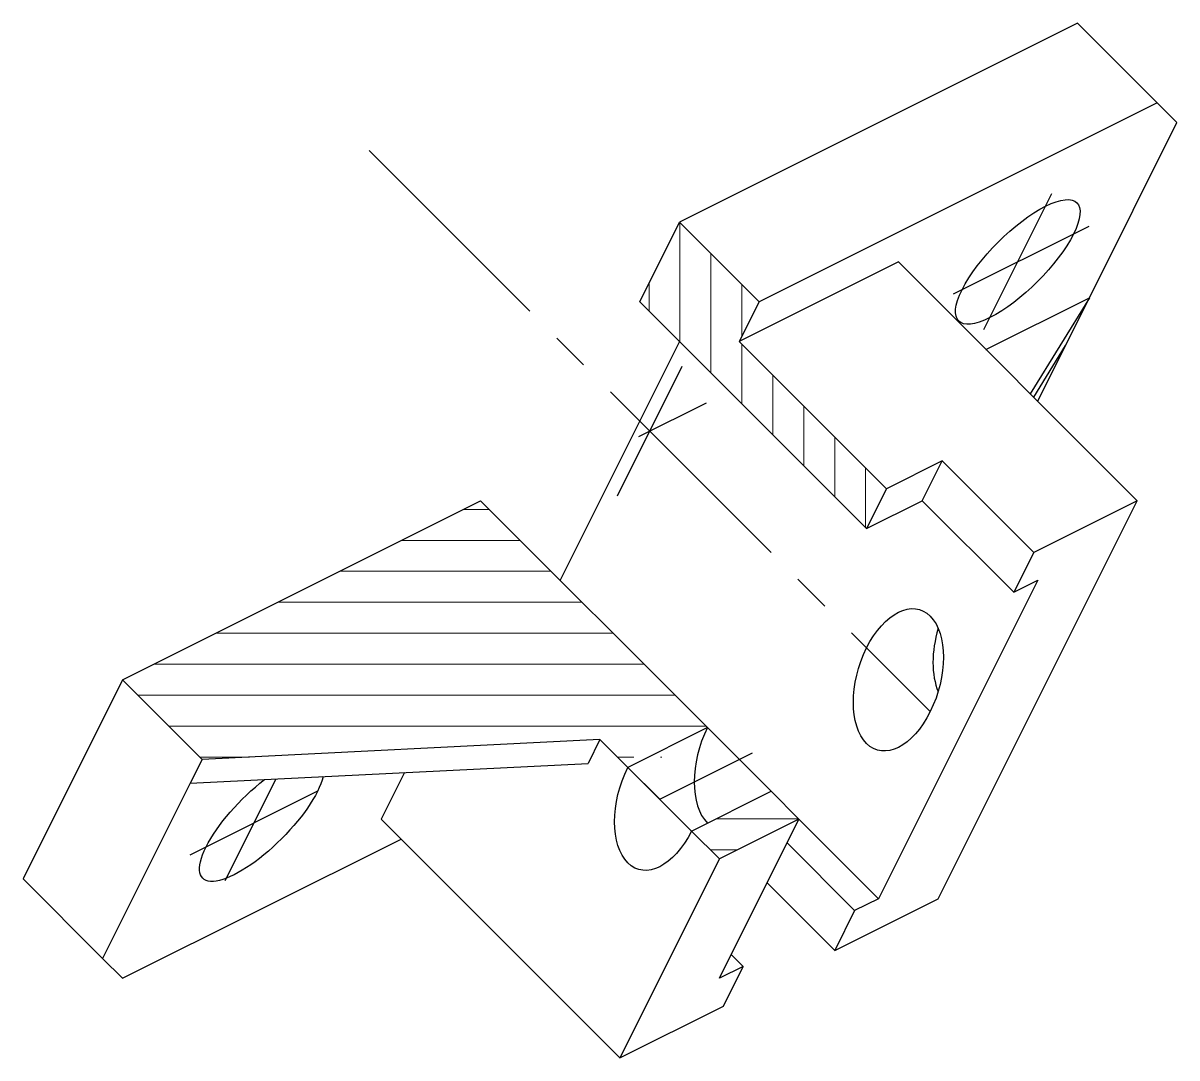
# Model space of a CAD drawing. Header units: millimetres. Extents: x -5.8 to 90.9, y 34.4 to 121.1.
import ezdxf

# ---------------------------------------------------------------- set-up
doc = ezdxf.new("R2010")
doc.units = ezdxf.units.MM
doc.linetypes.add('CENTER2', pattern=[28.575, 19.05, -3.175, 3.175, -3.175])
doc.linetypes.add('осевая2', pattern=[28.575, 19.05, -3.175, 3.175, -3.175])
doc.layers.add('1-оси', color=1, linetype='осевая2')
doc.layers.add('PV-21B', color=7, linetype='Continuous')
doc.layers.add('ОСИ', color=1, linetype='CENTER2', lineweight=20)
doc.layers.add('ШТРИХОВКА', color=7, linetype='Continuous', lineweight=20)

# ---------------------------------------------------------------- blocks, each defined once
blk = doc.blocks.new('*U32')
at = {"layer": 'PV-21B'}
for p, q in [((82.555, 121.091, -38.536), (49.222, 104.425, -55.203)), ((82.555, 121.091, -38.536), (89.222, 114.425, -25.203)), ((89.222, 114.425, -25.203), (55.888, 97.758, -41.87)), ((90.888, 112.758, -21.87), (89.222, 114.425, -25.203)), ((83.555, 98.091, -14.536), (90.888, 112.758, -21.87)), ((45.888, 97.758, -51.87), (49.222, 104.425, -55.203)), ((49.222, 104.425, -55.203), (55.888, 97.758, -41.87)), ((67.555, 101.091, -33.536), (54.222, 94.425, -40.203)), ((67.555, 101.091, -33.536), (87.555, 81.091, 6.464)), ((64.888, 78.758, -13.87), (45.888, 97.758, -51.87)), ((55.888, 97.758, -41.87), (54.222, 94.425, -40.203)), ((74.888, 93.758, -18.87), (83.555, 98.091, -14.536)), ((83.555, 98.091, -14.536), (78.603, 90.044, -11.441)), ((81.555, 94.091, -12.536), (83.555, 98.091, -14.536)), ((49.222, 94.425, -45.203), (39.222, 74.425, -35.203)), ((54.222, 94.425, -40.203), (66.555, 82.091, -15.536)), ((78.888, 89.758, -10.87), (81.555, 94.091, -12.536)), ((79.222, 89.425, -10.203), (81.555, 94.091, -12.536)), ((71.222, 84.425, -13.203), (66.555, 82.091, -15.536)), ((69.555, 81.091, -11.536), (71.222, 84.425, -13.203)), ((71.222, 84.425, -13.203), (78.888, 76.758, 2.13)), ((66.555, 82.091, -15.536), (64.888, 78.758, -13.87)), ((2.555, 66.091, -63.536), (32.555, 81.091, -48.536)), ((32.555, 81.091, -48.536), (51.555, 62.091, -10.536)), ((64.888, 78.758, -13.87), (69.555, 81.091, -11.536)), ((69.555, 81.091, -11.536), (77.222, 73.425, 3.797)), ((70.888, 47.758, 23.13), (87.555, 81.091, 6.464)), ((87.555, 81.091, 6.464), (78.888, 76.758, 2.13)), ((78.888, 76.758, 2.13), (77.222, 73.425, 3.797)), ((79.222, 74.425, 4.797), (65.888, 47.758, 18.13)), ((77.222, 73.425, 3.797), (79.222, 74.425, 4.797)), ((2.555, 66.091, -63.536), (-5.778, 49.425, -55.203)), ((9.222, 59.425, -50.203), (2.555, 66.091, -63.536)), ((51.555, 62.091, -10.536), (44.888, 58.758, -13.87)), ((51.555, 62.091, -10.536), (56.888, 56.758, 0.13)), ((42.555, 61.091, -18.536), (9.222, 59.425, -50.203)), ((42.555, 61.091, -18.536), (41.555, 59.091, -17.536)), ((44.888, 58.758, -13.87), (42.555, 61.091, -18.536)), ((9.222, 59.425, -50.203), (8.222, 57.425, -49.203)), ((8.222, 57.425, -49.203), (41.555, 59.091, -17.536)), ((26.17, 58.322, -32.152), (24.222, 54.425, -30.203)), ((8.222, 57.425, -49.203), (0.888, 42.758, -41.87)), ((50.222, 53.425, -3.203), (56.888, 56.758, 0.13)), ((56.888, 56.758, 0.13), (59.222, 54.425, 4.797)), ((24.222, 54.425, -30.203), (44.222, 34.425, 9.797)), ((59.222, 54.425, 4.797), (52.555, 51.091, 1.464)), ((52.555, 41.091, 11.464), (59.222, 54.425, 4.797)), ((59.222, 54.425, 4.797), (65.888, 47.758, 18.13)), ((52.555, 51.091, 1.464), (50.222, 53.425, -3.203)), ((2.555, 41.091, -38.536), (25.888, 52.758, -26.87)), ((58.222, 52.425, 5.797), (63.888, 46.758, 17.13)), ((52.555, 51.091, 1.464), (44.222, 34.425, 9.797)), ((-5.778, 49.425, -55.203), (0.888, 42.758, -41.87)), ((56.555, 49.091, 7.464), (62.222, 43.425, 18.797)), ((62.222, 43.425, 18.797), (70.888, 47.758, 23.13)), ((65.888, 47.758, 18.13), (63.888, 46.758, 17.13)), ((63.888, 46.758, 17.13), (62.222, 43.425, 18.797)), ((0.888, 42.758, -41.87), (2.555, 41.091, -38.536)), ((53.555, 43.091, 10.464), (54.555, 42.091, 12.464)), ((54.555, 42.091, 12.464), (52.555, 41.091, 11.464)), ((52.888, 38.758, 14.13), (54.555, 42.091, 12.464)), ((44.222, 34.425, 9.797), (52.888, 38.758, 14.13))]:
    blk.add_line(p, q, dxfattribs=at)
at = {"layer": 'PV-21B', "extrusion": (0.57735, -0.57735, -0.57735)}
for centre, major_axis, start_param, end_param in [((77.555, 101.091, -23.536), (4.95, 4.95), -5.497787, 0.785398), ((67.555, 66.091, 1.464), (0, -5.657, 5.657), -5.497787, 0.785398), ((47.555, 56.091, -8.536), (0, -5.657, 5.657), -0.785398, 2.356194), ((14.222, 54.425, -40.203), (-4.95, -4.95), -2.642637, 0.785398), ((14.222, 54.425, -40.203), (4.95, 4.95), -2.356194, -1.204936)]:
    blk.add_ellipse(centre, major_axis=major_axis, ratio=0.57735, start_param=start_param, end_param=end_param, dxfattribs=at)
at = {"layer": 'PV-21B', "extrusion": (-0.57735, 0.57735, 0.57735)}
for centre, start_param, end_param in [((74.222, 69.425, 4.797), -2.057491, -1.084101), ((54.222, 59.425, -5.203), -2.356194, -0.785398)]:
    blk.add_ellipse(centre, major_axis=(0, -5.657, 5.657), ratio=0.57735, start_param=start_param, end_param=end_param, dxfattribs=at)

msp = doc.modelspace()

# ---------------------------------------------------------------- hatches: boundary and pattern name
at = {"layer": 'ШТРИХОВКА', "extrusion": (-0.57735, 0.57735, 0.57735)}
h = msp.add_hatch(dxfattribs=at)
h.set_pattern_fill('ANSI31', color=256, angle=15)
h.paths.add_polyline_path([(-101.573, -16.987), (-105.109, -19.028), (-105.109, -49.239), (-108.644, -51.28), (-108.644, -67.61), (-101.573, -63.527)])
h = msp.add_hatch(dxfattribs=at)
h.set_pattern_fill('ANSI31', color=256, angle=75)
edge = h.paths.add_edge_path()
edge.add_line((-73.289, -22.702), (-73.289, -16.987))
edge.add_ellipse((-73.289, -10.455), major_axis=(4, 6.928), ratio=0.57735, start_angle=135, end_angle=225, ccw=False)
edge.add_line((-78.946, -13.721), (-80.36, -12.904))
edge.add_line((-80.36, -12.904), (-80.36, -59.445))
edge.add_line((-80.36, -59.445), (-48.54, -77.816))
edge.add_line((-48.54, -77.816), (-48.54, -61.486))
edge.add_line((-48.54, -61.486), (-73.289, -22.702))
h.paths.add_polyline_path([(-73.289, 1.792), (-80.36, 5.875), (-80.36, 0.159), (-73.289, -3.923)])

# ---------------------------------------------------------------- linework, layer by layer
at = {"layer": '1-оси', "extrusion": (-0.57735, 0.57735, 0.57735)}
for p, q in [((23.218, 110.428, 45.8), (70.222, 63.425, 6.797)), ((74.722, 95.425, -20.703), (80.413, 106.808, -26.395)), ((83.506, 104.067, -20.561), (72.136, 98.382, -26.246)), ((49.417, 92.321, 23.601), (43.988, 81.462, 29.031)), ((45.81, 86.472, 25.844), (51.468, 89.3, 28.672)), ((56.888, 56.758, 0.13), (51.555, 62.091, -10.536)), ((47.555, 56.091, -8.536), (55.334, 59.981, -4.647)), ((15.389, 57.783, -42.394), (11.127, 49.259, -38.132)), ((18.888, 56.758, -37.87), (8.19, 51.409, -43.219))]:
    msp.add_line(p, q, dxfattribs=at)
at = {"layer": 'ОСИ', "extrusion": (-0.57735, 0.57735, 0.57735)}
for p, q in [((50.222, 53.425, -3.203), (44.888, 58.758, -13.87)), ((44.888, 58.758, -13.87), (47.555, 56.091, -8.536))]:
    msp.add_line(p, q, dxfattribs=at)

# ---------------------------------------------------------------- block references
at = {"layer": 'PV-21B'}
msp.add_blockref('*U32', (0, 0), dxfattribs=at)

doc.saveas('drawing.dxf')
